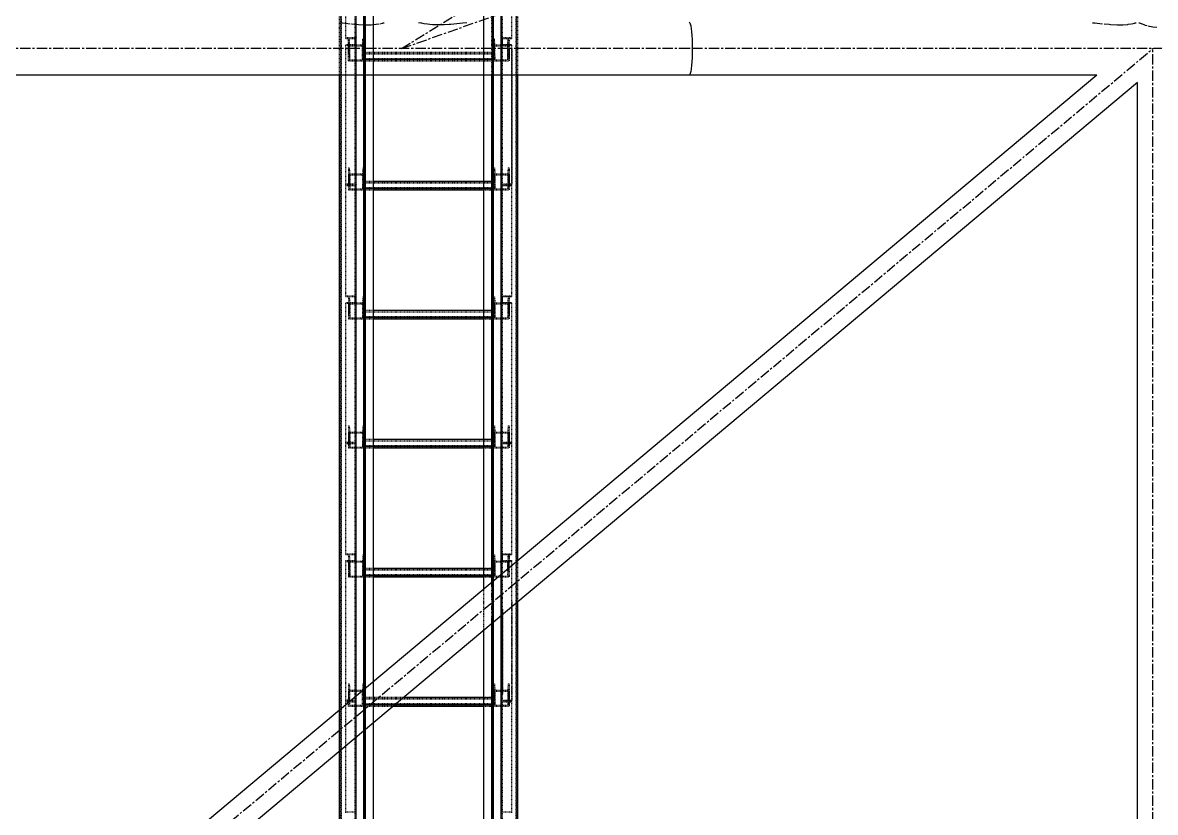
# Model space of a CAD drawing. Header units: millimetres. Extents: x 5143 to 30813, y 232 to 21408.
# Drawn here: x 24302 to 25175, y 15062 to 15670 of the extents above; entities that cross this region are included whole.
import ezdxf

# ---------------------------------------------------------------- set-up
doc = ezdxf.new("R2010")
doc.units = ezdxf.units.MM
doc.header["$LTSCALE"] = 0.25
for name, pattern in [('CENTER', [50.8, 31.75, -6.35, 6.35, -6.35]), ('XKITLINE00', [0]), ('XKITLINE02', [4, 2, -2]), ('XKITLINE03', [6, 3, -1, 1, -1])]:
    doc.linetypes.add(name, pattern=pattern)

msp = doc.modelspace()

# ---------------------------------------------------------------- linework, layer by layer
at = {"color": 8, "linetype": 'CENTER'}
for p, q in [((24593.95, 15650.27), (24884.52, 15830.27)), ((24593.95, 15650.27), (24827.33, 15732.77)), ((23430, 14190.27), (25173.61, 15650.27)), ((24815.89, 15650.27), (23430, 15650.27)), ((26261.35, 15650.27), (24815.89, 15650.27)), ((25173.61, 14190.27), (25173.61, 15650.27))]:
    msp.add_line(p, q, dxfattribs=at)
at = {"color": 1, "linetype": 'XKITLINE03'}
for p, q in [((24559, 14104.66), (24559, 15770.92)), ((24670.99, 14104.66), (24670.99, 15770.92)), ((24559, 15658.73), (24559, 15744.34)), ((24670.98, 15744.34), (24670.98, 15658.73)), ((24565, 15740.27), (24565, 14100.27)), ((24665, 14100.27), (24665, 15740.27)), ((24559, 15545.41), (24559, 15652.95)), ((24565, 15640.9), (24565, 15652.46)), ((24664.97, 15652.46), (24664.97, 15640.9)), ((24670.98, 15652.95), (24670.98, 15545.41)), ((24565, 15642.14), (24664.97, 15642.14)), ((24565, 15541.44), (24565, 15553)), ((24664.97, 15553), (24664.97, 15541.44)), ((24559, 15459.8), (24559, 15545.41)), ((24565, 15542.68), (24664.97, 15542.68)), ((24670.98, 15545.41), (24670.98, 15459.8)), ((24559, 15346.48), (24559, 15454.01)), ((24565, 15441.97), (24565, 15453.53)), ((24664.97, 15453.53), (24664.97, 15441.97)), ((24670.98, 15454.01), (24670.98, 15346.48)), ((24565, 15443.21), (24664.97, 15443.21)), ((24565, 15342.51), (24565, 15354.07)), ((24664.97, 15354.07), (24664.97, 15342.51)), ((24559, 15260.86), (24559, 15346.48)), ((24565, 15343.74), (24664.97, 15343.74)), ((24670.98, 15346.48), (24670.98, 15260.86)), ((24559, 15147.55), (24559, 15255.08)), ((24565, 15243.04), (24565, 15254.6)), ((24664.97, 15254.6), (24664.97, 15243.04)), ((24670.98, 15255.08), (24670.98, 15147.55)), ((24565, 15244.28), (24664.97, 15244.28)), ((24565, 15143.57), (24565, 15155.13)), ((24664.97, 15155.13), (24664.97, 15143.57)), ((24559, 15061.93), (24559, 15147.55)), ((24565, 15144.81), (24664.97, 15144.81)), ((24670.98, 15147.55), (24670.98, 15061.93))]:
    msp.add_line(p, q, dxfattribs=at)
at = {"color": 3, "linetype": 'XKITLINE02'}
for p, q in [((24547.15, 14108.01), (24547.15, 15752.41)), ((24547.68, 14108.55), (24547.68, 15753.25)), ((24564.91, 14108.55), (24564.92, 15753.25)), ((24565.45, 14108.01), (24565.45, 15752.41)), ((24664.54, 14108.01), (24664.54, 15752.41)), ((24665.07, 14108.55), (24665.07, 15753.25)), ((24682.31, 14108.55), (24682.31, 15753.25)), ((24682.84, 14108.01), (24682.84, 15752.41)), ((24551, 15658.09), (24551, 15744.34)), ((24558.2, 15652.37), (24558.2, 15743.71)), ((24559, 15652.37), (24559, 15744.34)), ((24565, 14100.27), (24565, 15742.34)), ((24565.85, 14100.42), (24565.85, 15742.2)), ((24657.5, 14102.25), (24657.5, 15742.25)), ((24664.15, 14100.42), (24664.15, 15742.2)), ((24665, 14100.27), (24665, 15742.34)), ((24683.69, 15629.97), (24683.69, 15718.7)), ((24670.98, 15652.37), (24670.98, 15710.83)), ((24671.78, 15652.37), (24671.78, 15711.33)), ((24678.98, 15658.09), (24678.98, 15715.79)), ((24657.5, 15629.97), (24657.5, 15702.48)), ((24663.69, 14153.32), (24663.69, 15706.31)), ((24546.3, 14167.42), (24546.3, 15692.58)), ((24566.3, 15629.97), (24566.3, 15680.21)), ((24572.5, 14102.34), (24572.5, 15676.38)), ((24572.5, 15629.97), (24572.5, 15676.38)), ((24565, 15669.24), (24565, 14100.27)), ((24565.85, 15668.71), (24565.85, 14100.42)), ((24551, 15658.73), (24559, 15658.73)), ((24551, 15658.09), (24558.2, 15658.09)), ((24553, 15646.38), (24553, 15657.93)), ((24553, 15657.93), (24553.68, 15657.93)), ((24553, 15656.81), (24553, 15652.46)), ((24553.68, 15646.38), (24553.68, 15657.93)), ((24554.06, 15653.16), (24553.68, 15657.93)), ((24558.2, 15545.93), (24558.2, 15658.15)), ((24558.2, 15658.15), (24559, 15658.15)), ((24559, 15545.41), (24559, 15658.15)), ((24563.93, 15653.16), (24564.32, 15657.93)), ((24564.32, 15646.38), (24564.32, 15657.93)), ((24564.32, 15657.93), (24565, 15657.93)), ((24565, 15646.38), (24565, 15657.93)), ((24565, 15656.81), (24565, 15652.46)), ((24664.97, 15650.27), (24664.97, 15657.93)), ((24664.97, 15657.93), (24665.66, 15657.93)), ((24664.97, 15656.81), (24664.97, 15646.38)), ((24666.04, 15653.16), (24665.66, 15657.93)), ((24665.66, 15646.38), (24665.66, 15657.93)), ((24670.98, 15658.73), (24678.98, 15658.73)), ((24670.98, 15545.41), (24670.98, 15658.15)), ((24670.98, 15658.15), (24671.78, 15658.15)), ((24671.78, 15545.93), (24671.78, 15658.15)), ((24671.78, 15658.09), (24678.98, 15658.09)), ((24675.91, 15653.16), (24676.3, 15657.93)), ((24676.3, 15657.93), (24676.98, 15657.93)), ((24676.3, 15646.38), (24676.3, 15657.93)), ((24676.98, 15650.27), (24676.98, 15657.93)), ((24676.98, 15656.81), (24676.98, 15646.38)), ((24551, 15545.41), (24551, 15653.47)), ((24551, 15653.47), (24558.2, 15653.47)), ((24551, 15652.95), (24559, 15652.95)), ((24553, 15640.9), (24553, 15652.46)), ((24553, 15652.46), (24565, 15652.46)), ((24554.06, 15641.6), (24554.06, 15653.16)), ((24554.06, 15653.16), (24563.93, 15653.16)), ((24558.2, 15652.37), (24559, 15652.37)), ((24563.93, 15641.6), (24563.93, 15653.16)), ((24565, 15640.9), (24565, 15652.46)), ((24565, 15640.9), (24565, 15647.61)), ((24565, 15647.61), (24664.97, 15647.61)), ((24565, 15647.54), (24664.97, 15647.54)), ((24664.97, 15640.9), (24664.97, 15647.61)), ((24664.97, 15652.46), (24676.98, 15652.46)), ((24664.97, 15650.27), (24664.97, 15640.9)), ((24666.04, 15653.16), (24675.91, 15653.16)), ((24666.04, 15641.6), (24666.04, 15653.16)), ((24670.98, 15652.95), (24678.98, 15652.95)), ((24670.98, 15652.37), (24671.78, 15652.37)), ((24670.98, 15650.27), (24670.98, 15545.41)), ((24671.78, 15653.47), (24678.98, 15653.47)), ((24675.91, 15641.6), (24675.91, 15653.16)), ((24676.98, 15650.27), (24676.98, 15640.9)), ((24678.98, 15545.41), (24678.98, 15653.47)), ((24678.98, 15650.27), (24678.98, 15545.93)), ((24553, 15646.38), (24553.68, 15646.38)), ((24553, 15646.38), (24553, 15640.9)), ((24553, 15640.9), (24565, 15640.9)), ((24553.68, 15646.38), (24554.06, 15641.6)), ((24554.06, 15641.6), (24563.93, 15641.6)), ((24564.32, 15646.38), (24563.93, 15641.6)), ((24564.32, 15646.38), (24565, 15646.38)), ((24565, 15646.45), (24664.97, 15646.45)), ((24565, 15646.38), (24565, 15640.9)), ((24565, 15646.38), (24664.97, 15646.38)), ((24565, 15642.73), (24664.97, 15642.73)), ((24565, 15642.14), (24664.97, 15642.14)), ((24565, 15641.71), (24664.97, 15641.71)), ((24565, 15640.9), (24664.97, 15640.9)), ((24664.97, 15646.38), (24664.97, 15640.9)), ((24664.97, 15646.38), (24665.66, 15646.38)), ((24664.97, 15640.9), (24676.98, 15640.9)), ((24665.66, 15646.38), (24666.04, 15641.6)), ((24666.04, 15641.6), (24675.91, 15641.6)), ((24676.3, 15646.38), (24675.91, 15641.6)), ((24676.3, 15646.38), (24676.98, 15646.38)), ((24676.98, 15646.38), (24676.98, 15640.9)), ((24553, 15558.47), (24553, 15546.91)), ((24553, 15558.47), (24553.68, 15558.47)), ((24553, 15558.47), (24553, 15553)), ((24553, 15553), (24553, 15541.44)), ((24553, 15553), (24565, 15553)), ((24553.68, 15558.47), (24553.68, 15546.91)), ((24553.68, 15558.47), (24554.06, 15553.69)), ((24554.06, 15553.69), (24554.06, 15542.13)), ((24554.06, 15553.69), (24563.93, 15553.69)), ((24558.2, 15550.62), (24559, 15550.62)), ((24564.32, 15558.47), (24563.93, 15553.69)), ((24563.93, 15553.69), (24563.93, 15542.13)), ((24564.32, 15558.47), (24564.32, 15546.91)), ((24564.32, 15558.47), (24565, 15558.47)), ((24565, 15558.47), (24565, 15546.91)), ((24565, 15558.47), (24565, 15553)), ((24565, 15553), (24565, 15541.44)), ((24664.97, 15558.47), (24664.97, 15553)), ((24664.97, 15558.47), (24665.66, 15558.47)), ((24664.97, 15558.47), (24664.97, 15546.91)), ((24664.97, 15553), (24676.98, 15553)), ((24664.97, 15553), (24664.97, 15541.44)), ((24665.66, 15558.47), (24666.04, 15553.69)), ((24665.66, 15558.47), (24665.66, 15546.91)), ((24666.04, 15553.69), (24675.91, 15553.69)), ((24666.04, 15553.69), (24666.04, 15542.13)), ((24670.98, 15550.62), (24671.78, 15550.62)), ((24676.3, 15558.47), (24675.91, 15553.69)), ((24675.91, 15553.69), (24675.91, 15542.13)), ((24676.3, 15558.47), (24676.98, 15558.47)), ((24676.3, 15558.47), (24676.3, 15546.91)), ((24676.98, 15558.47), (24676.98, 15553)), ((24676.98, 15558.47), (24676.98, 15546.91)), ((24676.98, 15553), (24676.98, 15541.44)), ((24551, 15545.93), (24558.2, 15545.93)), ((24551, 15545.41), (24559, 15545.41)), ((24551, 15459.16), (24551, 15545.41)), ((24551, 15545.41), (24559, 15545.41)), ((24551, 15544.78), (24558.2, 15544.78)), ((24553, 15546.91), (24553.68, 15546.91)), ((24553, 15546.91), (24553, 15541.44)), ((24553.68, 15546.91), (24554.06, 15542.13)), ((24554.06, 15542.13), (24563.93, 15542.13)), ((24558.2, 15453.44), (24558.2, 15544.78)), ((24559, 15453.44), (24559, 15545.41)), ((24564.32, 15546.91), (24563.93, 15542.13)), ((24564.32, 15546.91), (24565, 15546.91)), ((24565, 15541.44), (24565, 15548.15)), ((24565, 15548.15), (24572.5, 15548.15)), ((24565, 15548.08), (24664.97, 15548.08)), ((24565, 15546.98), (24664.97, 15546.98)), ((24565, 15546.91), (24565, 15541.44)), ((24565, 15546.91), (24664.97, 15546.91)), ((24565, 15543.26), (24664.97, 15543.26)), ((24565, 15542.68), (24572.5, 15542.68)), ((24565, 15542.24), (24664.97, 15542.24)), ((24657.5, 15548.15), (24664.97, 15548.15)), ((24657.5, 15542.68), (24664.97, 15542.68)), ((24664.97, 15541.44), (24664.97, 15548.15)), ((24664.97, 15546.91), (24664.97, 15541.44)), ((24664.97, 15546.91), (24665.66, 15546.91)), ((24665.66, 15546.91), (24666.04, 15542.13)), ((24666.04, 15542.13), (24675.91, 15542.13)), ((24670.98, 15453.44), (24670.98, 15545.41)), ((24670.98, 15545.41), (24678.98, 15545.41)), ((24670.98, 15545.41), (24678.98, 15545.41)), ((24671.78, 15545.93), (24678.98, 15545.93)), ((24671.78, 15453.44), (24671.78, 15544.78)), ((24671.78, 15544.78), (24678.98, 15544.78)), ((24676.3, 15546.91), (24675.91, 15542.13)), ((24676.3, 15546.91), (24676.98, 15546.91)), ((24676.98, 15546.91), (24676.98, 15541.44)), ((24678.98, 15459.16), (24678.98, 15545.41)), ((24553, 15541.44), (24565, 15541.44)), ((24558.2, 15539.05), (24559, 15539.05)), ((24565, 15541.44), (24572.5, 15541.44)), ((24657.5, 15541.44), (24664.97, 15541.44)), ((24664.97, 15541.44), (24676.98, 15541.44)), ((24670.98, 15539.05), (24671.78, 15539.05)), ((24551, 15459.8), (24559, 15459.8)), ((24551, 15459.16), (24558.2, 15459.16)), ((24551, 15346.48), (24551, 15454.54)), ((24551, 15454.54), (24558.2, 15454.54)), ((24553, 15459), (24553, 15447.44)), ((24553, 15459), (24553.68, 15459)), ((24553, 15459), (24553, 15453.53)), ((24553.68, 15459), (24553.68, 15447.44)), ((24553.68, 15459), (24554.06, 15454.23)), ((24558.2, 15347), (24558.2, 15459.22)), ((24558.2, 15459.22), (24559, 15459.22)), ((24559, 15346.48), (24559, 15459.22)), ((24564.32, 15459), (24563.93, 15454.23)), ((24564.32, 15459), (24564.32, 15447.44)), ((24564.32, 15459), (24565, 15459)), ((24565, 15459), (24565, 15447.44)), ((24565, 15459), (24565, 15453.53)), ((24664.97, 15459), (24664.97, 15453.53)), ((24664.97, 15459), (24665.66, 15459)), ((24664.97, 15459), (24664.97, 15447.44)), ((24665.66, 15459), (24666.04, 15454.23)), ((24665.66, 15459), (24665.66, 15447.44)), ((24670.98, 15459.8), (24678.98, 15459.8)), ((24670.98, 15346.48), (24670.98, 15459.22)), ((24670.98, 15459.22), (24671.78, 15459.22)), ((24671.78, 15347), (24671.78, 15459.22)), ((24671.78, 15459.16), (24678.98, 15459.16)), ((24671.78, 15454.54), (24678.98, 15454.54)), ((24676.3, 15459), (24675.91, 15454.23)), ((24676.3, 15459), (24676.98, 15459)), ((24676.3, 15459), (24676.3, 15447.44)), ((24676.98, 15459), (24676.98, 15453.53)), ((24676.98, 15459), (24676.98, 15447.44)), ((24678.98, 15346.48), (24678.98, 15454.54)), ((24551, 15454.01), (24559, 15454.01)), ((24553, 15453.53), (24553, 15441.97)), ((24553, 15453.53), (24565, 15453.53)), ((24553, 15447.44), (24553.68, 15447.44)), ((24553, 15447.44), (24553, 15441.97)), ((24553.68, 15447.44), (24554.06, 15442.67)), ((24554.06, 15454.23), (24554.06, 15442.67)), ((24554.06, 15454.23), (24563.93, 15454.23)), ((24558.2, 15453.44), (24559, 15453.44)), ((24563.93, 15454.23), (24563.93, 15442.67)), ((24564.32, 15447.44), (24563.93, 15442.67)), ((24564.32, 15447.44), (24565, 15447.44)), ((24565, 15453.53), (24565, 15441.97)), ((24565, 15441.97), (24565, 15448.68)), ((24565, 15448.68), (24572.5, 15448.68)), ((24565, 15448.61), (24664.97, 15448.61)), ((24565, 15447.51), (24664.97, 15447.51)), ((24565, 15447.44), (24565, 15441.97)), ((24565, 15447.44), (24664.97, 15447.44)), ((24657.5, 15448.68), (24664.97, 15448.68)), ((24664.97, 15441.97), (24664.97, 15448.68)), ((24664.97, 15453.53), (24676.98, 15453.53)), ((24664.97, 15453.53), (24664.97, 15441.97)), ((24664.97, 15447.44), (24664.97, 15441.97)), ((24664.97, 15447.44), (24665.66, 15447.44)), ((24665.66, 15447.44), (24666.04, 15442.67)), ((24666.04, 15454.23), (24675.91, 15454.23)), ((24666.04, 15454.23), (24666.04, 15442.67)), ((24670.98, 15454.01), (24678.98, 15454.01)), ((24670.98, 15453.44), (24671.78, 15453.44)), ((24675.91, 15454.23), (24675.91, 15442.67)), ((24676.3, 15447.44), (24675.91, 15442.67)), ((24676.3, 15447.44), (24676.98, 15447.44)), ((24676.98, 15453.53), (24676.98, 15441.97)), ((24676.98, 15447.44), (24676.98, 15441.97)), ((24553, 15441.97), (24565, 15441.97)), ((24554.06, 15442.67), (24563.93, 15442.67)), ((24565, 15443.8), (24664.97, 15443.8)), ((24565, 15443.21), (24572.5, 15443.21)), ((24565, 15442.78), (24664.97, 15442.78)), ((24565, 15441.97), (24572.5, 15441.97)), ((24657.5, 15443.21), (24664.97, 15443.21)), ((24657.5, 15441.97), (24664.97, 15441.97)), ((24664.97, 15441.97), (24676.98, 15441.97)), ((24666.04, 15442.67), (24675.91, 15442.67)), ((24553, 15359.54), (24553, 15347.98)), ((24553, 15359.54), (24553.68, 15359.54)), ((24553, 15359.54), (24553, 15354.07)), ((24553.68, 15359.54), (24553.68, 15347.98)), ((24553.68, 15359.54), (24554.06, 15354.76)), ((24564.32, 15359.54), (24563.93, 15354.76)), ((24564.32, 15359.54), (24564.32, 15347.98)), ((24564.32, 15359.54), (24565, 15359.54)), ((24565, 15359.54), (24565, 15347.98)), ((24565, 15359.54), (24565, 15354.07)), ((24664.97, 15359.54), (24664.97, 15354.07)), ((24664.97, 15359.54), (24665.66, 15359.54)), ((24664.97, 15359.54), (24664.97, 15347.98)), ((24665.66, 15359.54), (24666.04, 15354.76)), ((24665.66, 15359.54), (24665.66, 15347.98)), ((24676.3, 15359.54), (24675.91, 15354.76)), ((24676.3, 15359.54), (24676.98, 15359.54)), ((24676.3, 15359.54), (24676.3, 15347.98)), ((24676.98, 15359.54), (24676.98, 15354.07)), ((24676.98, 15359.54), (24676.98, 15347.98)), ((24553, 15354.07), (24553, 15342.51)), ((24553, 15354.07), (24565, 15354.07)), ((24554.06, 15354.76), (24554.06, 15343.2)), ((24554.06, 15354.76), (24563.93, 15354.76)), ((24558.2, 15351.69), (24559, 15351.69)), ((24563.93, 15354.76), (24563.93, 15343.2)), ((24565, 15354.07), (24565, 15342.51)), ((24664.97, 15354.07), (24676.98, 15354.07)), ((24664.97, 15354.07), (24664.97, 15342.51)), ((24666.04, 15354.76), (24675.91, 15354.76)), ((24666.04, 15354.76), (24666.04, 15343.2)), ((24670.98, 15351.69), (24671.78, 15351.69)), ((24675.91, 15354.76), (24675.91, 15343.2)), ((24676.98, 15354.07), (24676.98, 15342.51)), ((24551, 15347), (24558.2, 15347)), ((24551, 15346.48), (24559, 15346.48)), ((24551, 15260.23), (24551, 15346.48)), ((24551, 15346.48), (24559, 15346.48)), ((24551, 15345.84), (24558.2, 15345.84)), ((24553, 15347.98), (24553.68, 15347.98)), ((24553, 15347.98), (24553, 15342.51)), ((24553, 15342.51), (24565, 15342.51)), ((24553.68, 15347.98), (24554.06, 15343.2)), ((24554.06, 15343.2), (24563.93, 15343.2)), ((24558.2, 15254.5), (24558.2, 15345.84)), ((24559, 15254.5), (24559, 15346.48)), ((24564.32, 15347.98), (24563.93, 15343.2)), ((24564.32, 15347.98), (24565, 15347.98)), ((24565, 15342.51), (24565, 15349.22)), ((24565, 15349.22), (24572.5, 15349.22)), ((24565, 15349.15), (24664.97, 15349.15)), ((24565, 15348.05), (24664.97, 15348.05)), ((24565, 15347.98), (24565, 15342.51)), ((24565, 15347.98), (24664.97, 15347.98)), ((24565, 15344.33), (24664.97, 15344.33)), ((24565, 15343.74), (24572.5, 15343.74)), ((24565, 15343.31), (24664.97, 15343.31)), ((24565, 15342.51), (24572.5, 15342.51)), ((24657.5, 15349.22), (24664.97, 15349.22)), ((24657.5, 15343.74), (24664.97, 15343.74)), ((24657.5, 15342.51), (24664.97, 15342.51)), ((24664.97, 15342.51), (24664.97, 15349.22)), ((24664.97, 15347.98), (24664.97, 15342.51)), ((24664.97, 15347.98), (24665.66, 15347.98)), ((24664.97, 15342.51), (24676.98, 15342.51)), ((24665.66, 15347.98), (24666.04, 15343.2)), ((24666.04, 15343.2), (24675.91, 15343.2)), ((24670.98, 15346.48), (24678.98, 15346.48)), ((24670.98, 15254.5), (24670.98, 15346.48)), ((24670.98, 15346.48), (24678.98, 15346.48)), ((24671.78, 15347), (24678.98, 15347)), ((24671.78, 15254.5), (24671.78, 15345.84)), ((24671.78, 15345.84), (24678.98, 15345.84)), ((24676.3, 15347.98), (24675.91, 15343.2)), ((24676.3, 15347.98), (24676.98, 15347.98)), ((24676.98, 15347.98), (24676.98, 15342.51)), ((24678.98, 15260.23), (24678.98, 15346.48)), ((24558.2, 15340.12), (24559, 15340.12)), ((24670.98, 15340.12), (24671.78, 15340.12)), ((24551, 15260.86), (24559, 15260.86)), ((24551, 15260.23), (24558.2, 15260.23)), ((24551, 15147.55), (24551, 15255.6)), ((24551, 15255.6), (24558.2, 15255.6)), ((24551, 15255.08), (24559, 15255.08)), ((24553, 15260.07), (24553, 15248.51)), ((24553, 15260.07), (24553.68, 15260.07)), ((24553, 15260.07), (24553, 15254.6)), ((24553, 15254.6), (24553, 15243.04)), ((24553, 15254.6), (24565, 15254.6)), ((24553.68, 15260.07), (24553.68, 15248.51)), ((24553.68, 15260.07), (24554.06, 15255.3)), ((24554.06, 15255.3), (24554.06, 15243.74)), ((24554.06, 15255.3), (24563.93, 15255.3)), ((24558.2, 15148.07), (24558.2, 15260.29)), ((24558.2, 15260.29), (24559, 15260.29)), ((24558.2, 15254.5), (24559, 15254.5)), ((24559, 15147.55), (24559, 15260.29)), ((24564.32, 15260.07), (24563.93, 15255.3)), ((24563.93, 15255.3), (24563.93, 15243.74)), ((24564.32, 15260.07), (24564.32, 15248.51)), ((24564.32, 15260.07), (24565, 15260.07)), ((24565, 15260.07), (24565, 15248.51)), ((24565, 15260.07), (24565, 15254.6)), ((24565, 15254.6), (24565, 15243.04)), ((24664.97, 15260.07), (24664.97, 15254.6)), ((24664.97, 15260.07), (24665.66, 15260.07)), ((24664.97, 15260.07), (24664.97, 15248.51)), ((24664.97, 15254.6), (24676.98, 15254.6)), ((24664.97, 15254.6), (24664.97, 15243.04)), ((24665.66, 15260.07), (24666.04, 15255.3)), ((24665.66, 15260.07), (24665.66, 15248.51)), ((24666.04, 15255.3), (24675.91, 15255.3)), ((24666.04, 15255.3), (24666.04, 15243.74)), ((24670.98, 15260.86), (24678.98, 15260.86)), ((24670.98, 15217.53), (24670.98, 15260.29)), ((24670.98, 15260.29), (24671.78, 15260.29)), ((24670.98, 15255.08), (24678.98, 15255.08)), ((24670.98, 15254.5), (24671.78, 15254.5)), ((24671.78, 15148.07), (24671.78, 15260.29)), ((24671.78, 15260.23), (24678.98, 15260.23)), ((24671.78, 15255.6), (24678.98, 15255.6)), ((24676.3, 15260.07), (24675.91, 15255.3)), ((24675.91, 15243.74), (24675.91, 15255.3)), ((24676.3, 15260.07), (24676.98, 15260.07)), ((24676.3, 15248.51), (24676.3, 15260.07)), ((24676.98, 15260.07), (24676.98, 15254.6)), ((24676.98, 15247.39), (24676.98, 15260.07)), ((24676.98, 15243.04), (24676.98, 15254.6)), ((24678.98, 15147.55), (24678.98, 15255.6)), ((24683.69, 15224.16), (24683.69, 15255.93)), ((24553, 15248.51), (24553.68, 15248.51)), ((24553, 15248.51), (24553, 15243.04)), ((24553.68, 15248.51), (24554.06, 15243.74)), ((24564.32, 15248.51), (24563.93, 15243.74)), ((24564.32, 15248.51), (24565, 15248.51)), ((24565, 15243.04), (24565, 15249.75)), ((24565, 15249.75), (24572.5, 15249.75)), ((24565, 15249.68), (24664.97, 15249.68)), ((24565, 15248.58), (24664.97, 15248.58)), ((24565, 15248.51), (24565, 15243.04)), ((24565, 15248.51), (24664.97, 15248.51)), ((24565, 15244.87), (24664.97, 15244.87)), ((24657.5, 15249.75), (24664.97, 15249.75)), ((24664.97, 15243.04), (24664.97, 15249.75)), ((24664.97, 15248.51), (24664.97, 15243.04)), ((24664.97, 15248.51), (24665.66, 15248.51)), ((24665.66, 15248.51), (24666.04, 15243.74)), ((24675.91, 15243.74), (24676.3, 15248.51)), ((24676.3, 15248.51), (24676.98, 15248.51)), ((24676.98, 15247.39), (24676.98, 15243.04)), ((24553, 15243.04), (24565, 15243.04)), ((24554.06, 15243.74), (24563.93, 15243.74)), ((24565, 15244.28), (24572.5, 15244.28)), ((24565, 15243.85), (24664.97, 15243.85)), ((24565, 15243.04), (24572.5, 15243.04)), ((24657.5, 15244.28), (24664.97, 15244.28)), ((24657.5, 15243.04), (24664.97, 15243.04)), ((24663.69, 15207.41), (24663.69, 15239.19)), ((24664.97, 15243.04), (24676.98, 15243.04)), ((24666.04, 15243.74), (24675.91, 15243.74)), ((24657.5, 15202.22), (24657.5, 15234)), ((24678.98, 15224.23), (24678.98, 15148.07)), ((24670.98, 15147.55), (24670.98, 15217.53)), ((24671.78, 15218.2), (24671.78, 15152.75)), ((24553, 15160.6), (24553, 15149.04)), ((24553, 15160.6), (24553.68, 15160.6)), ((24553, 15160.6), (24553, 15155.13)), ((24553.68, 15160.6), (24553.68, 15149.04)), ((24553.68, 15160.6), (24554.06, 15155.83)), ((24564.32, 15160.6), (24563.93, 15155.83)), ((24564.32, 15149.04), (24564.32, 15160.6)), ((24564.32, 15160.6), (24565, 15160.6)), ((24565, 15149.04), (24565, 15160.6)), ((24565, 15160.6), (24565, 15156.34)), ((24566.3, 15125.86), (24566.3, 15157.64)), ((24572.5, 15131.05), (24572.5, 15162.83)), ((24664.97, 15160.6), (24664.97, 15155.13)), ((24664.97, 15160.6), (24665.66, 15160.6)), ((24664.97, 15160.6), (24664.97, 15149.04)), ((24665.66, 15160.6), (24666.04, 15155.83)), ((24665.66, 15160.6), (24665.66, 15149.04)), ((24676.3, 15160.6), (24675.91, 15155.83)), ((24676.3, 15160.6), (24676.98, 15160.6)), ((24676.3, 15160.6), (24676.3, 15149.04)), ((24676.98, 15160.6), (24676.98, 15155.13)), ((24676.98, 15160.6), (24676.98, 15149.04)), ((24553, 15155.13), (24553, 15145.3)), ((24553, 15155.13), (24565, 15155.13)), ((24553, 15149.04), (24553.68, 15149.04)), ((24553, 15143.57), (24553, 15149.04)), ((24554.06, 15144.27), (24553.68, 15149.04)), ((24554.06, 15144.27), (24554.06, 15155.83)), ((24554.06, 15155.83), (24563.93, 15155.83)), ((24558.2, 15152.75), (24559, 15152.75)), ((24563.93, 15144.27), (24563.93, 15155.83)), ((24563.93, 15144.27), (24564.32, 15149.04)), ((24564.32, 15149.04), (24565, 15149.04)), ((24565, 15143.57), (24565, 15156.34)), ((24565, 15143.57), (24565, 15150.28)), ((24565, 15150.28), (24595.46, 15150.28)), ((24565, 15150.21), (24664.97, 15150.21)), ((24565, 15149.11), (24664.97, 15149.11)), ((24565, 15149.04), (24664.97, 15149.04)), ((24565, 15143.57), (24565, 15149.04)), ((24657.5, 15150.28), (24664.97, 15150.28)), ((24664.97, 15155.13), (24676.98, 15155.13)), ((24664.97, 15155.13), (24664.97, 15143.57)), ((24664.97, 15143.57), (24664.97, 15150.28)), ((24664.97, 15149.04), (24664.97, 15143.57)), ((24664.97, 15149.04), (24665.66, 15149.04)), ((24665.66, 15149.04), (24666.04, 15144.27)), ((24666.04, 15155.83), (24675.91, 15155.83)), ((24666.04, 15155.83), (24666.04, 15144.27)), ((24670.98, 15152.75), (24671.78, 15152.75)), ((24675.91, 15155.83), (24675.91, 15144.27)), ((24676.3, 15149.04), (24675.91, 15144.27)), ((24676.3, 15149.04), (24676.98, 15149.04)), ((24676.98, 15155.13), (24676.98, 15143.57)), ((24676.98, 15149.04), (24676.98, 15143.57)), ((24546.3, 15109.11), (24546.3, 15140.89)), ((24551, 15148.07), (24558.2, 15148.07)), ((24551, 15061.3), (24551, 15147.55)), ((24551, 15147.55), (24559, 15147.55)), ((24551, 15147.55), (24559, 15147.55)), ((24551, 15146.91), (24558.2, 15146.91)), ((24553, 15143.57), (24565, 15143.57)), ((24554.06, 15144.27), (24563.93, 15144.27)), ((24558.2, 15055.57), (24558.2, 15146.91)), ((24558.2, 15141.19), (24559, 15141.19)), ((24559, 15055.57), (24559, 15147.55)), ((24565, 15145.4), (24664.97, 15145.4)), ((24565, 15144.81), (24588.93, 15144.81)), ((24565, 15144.38), (24664.97, 15144.38)), ((24565, 15143.57), (24587.45, 15143.57)), ((24657.5, 15144.81), (24664.97, 15144.81)), ((24657.5, 15143.57), (24664.97, 15143.57)), ((24664.97, 15143.57), (24676.98, 15143.57)), ((24666.04, 15144.27), (24675.91, 15144.27)), ((24670.98, 15055.57), (24670.98, 15147.55)), ((24670.98, 15147.55), (24678.98, 15147.55)), ((24670.98, 15147.55), (24678.98, 15147.55)), ((24670.98, 15141.19), (24671.78, 15141.19)), ((24671.78, 15148.07), (24678.98, 15148.07)), ((24671.78, 15055.57), (24671.78, 15146.91)), ((24671.78, 15146.91), (24678.98, 15146.91)), ((24678.98, 15061.3), (24678.98, 15147.55)), ((24551, 15061.93), (24559, 15061.93)), ((24670.98, 15061.93), (24678.98, 15061.93))]:
    msp.add_line(p, q, dxfattribs=at)
at = {"color": 8, "linetype": 'XKITLINE00'}
for p, q in [((24546.51, 15670.25), (24548.4, 15670.12)), ((24548.4, 15670.12), (24550.8, 15669.79)), ((24550.8, 15669.79), (24554.52, 15669.42)), ((24555.56, 15669.31), (24555.74, 15669.29)), ((24555.74, 15669.29), (24559.53, 15669.04)), ((24559.53, 15669.04), (24560.89, 15668.9)), ((24560.89, 15668.9), (24565.99, 15668.62)), ((24565.99, 15668.62), (24570.51, 15668.66)), ((24570.51, 15668.66), (24574.21, 15669)), ((24574.21, 15669), (24574.35, 15669.04)), ((24574.35, 15669.04), (24576.6, 15669.31)), ((24577.3, 15669.4), (24579.46, 15669.93)), ((24579.46, 15669.93), (24579.78, 15670.12)), ((24579.78, 15670.12), (24580.53, 15670.24)), ((24607.17, 15670.49), (24608.9, 15670.24)), ((24608.9, 15670.24), (24609.37, 15670.2)), ((24609.37, 15670.2), (24611.1, 15669.73)), ((24611.1, 15669.73), (24614.14, 15669.3)), ((24614.14, 15669.3), (24615.96, 15669.17)), ((24615.96, 15669.17), (24617.79, 15668.93)), ((24617.79, 15668.93), (24622.07, 15668.75)), ((24622.07, 15668.75), (24626.92, 15668.87)), ((24626.92, 15668.87), (24630.64, 15669.17)), ((24630.64, 15669.17), (24632.02, 15669.24)), ((24632.02, 15669.24), (24636.8, 15669.64)), ((24636.8, 15669.64), (24641.23, 15670.19)), ((24641.23, 15670.19), (24641.3, 15670.2)), ((24641.3, 15670.2), (24644.43, 15670.44)), ((24815.89, 15670.57), (24816.29, 15670.27)), ((24815.89, 15670.57), (24816.29, 15670.27)), ((24816.29, 15670.27), (24816.69, 15669.35)), ((24816.29, 15670.27), (24816.69, 15669.35)), ((24816.69, 15669.35), (24817.06, 15667.86)), ((24817.06, 15667.86), (24817.39, 15665.83)), ((24817.39, 15665.83), (24817.68, 15663.32)), ((25126.89, 15670.24), (25128.73, 15670.11)), ((25128.73, 15670.11), (25130.64, 15669.84)), ((25130.64, 15669.84), (25134.66, 15669.42)), ((25135.88, 15669.3), (25139.85, 15669.02)), ((25139.85, 15669.02), (25140.71, 15668.93)), ((25140.71, 15668.93), (25145.85, 15668.62)), ((25145.85, 15668.62), (25150.4, 15668.62)), ((25150.4, 15668.62), (25154.13, 15668.93)), ((25154.13, 15668.93), (25154.52, 15669.02)), ((25154.52, 15669.02), (25156.96, 15669.3)), ((25157.58, 15669.42), (25159.37, 15669.85)), ((25159.37, 15669.85), (25159.81, 15670.11)), ((25159.81, 15670.11), (25160.59, 15670.24)), ((25162.57, 15670.23), (25162.94, 15670.14)), ((25162.94, 15670.14), (25163.2, 15670.09)), ((25163.2, 15670.09), (25164.89, 15669.43)), ((25165.3, 15669.29), (25166.42, 15668.99)), ((25166.42, 15668.99), (25167.69, 15668.42)), ((25167.69, 15668.42), (25169.18, 15667.98)), ((25169.89, 15667.78), (25170.57, 15667.58)), ((25170.57, 15667.58), (25172.2, 15667.32)), ((25172.2, 15667.32), (25173.61, 15666.98)), ((25173.61, 15666.98), (25176.65, 15666.84)), ((24817.68, 15663.32), (24817.91, 15660.42)), ((24817.91, 15660.42), (24818.09, 15657.22)), ((24818.09, 15657.22), (24818.19, 15653.8)), ((24818.19, 15646.75), (24818.09, 15643.33)), ((24818.19, 15653.8), (24818.23, 15650.27)), ((24818.23, 15650.27), (24818.19, 15646.75)), ((24817.91, 15640.12), (24817.68, 15637.23)), ((24818.09, 15643.33), (24817.91, 15640.12)), ((23506.2, 14269.97), (25130.41, 15629.99)), ((23551.38, 15629.97), (24815.89, 15629.97)), ((24815.89, 15629.97), (24816.29, 15630.28)), ((24815.89, 15629.97), (24816.29, 15630.28)), ((24815.89, 15629.97), (25130.37, 15629.97)), ((24816.69, 15631.2), (24816.29, 15630.28)), ((24816.69, 15631.2), (24816.29, 15630.28)), ((24817.06, 15632.69), (24816.69, 15631.2)), ((24817.39, 15634.72), (24817.06, 15632.69)), ((24817.68, 15637.23), (24817.39, 15634.72)), ((23506.2, 14238.19), (25161.76, 15624.47)), ((25161.43, 15624.19), (25161.43, 14216.36))]:
    msp.add_line(p, q, dxfattribs=at)
at = {"color": 7, "linetype": 'XKITLINE00'}
for p, q in [((24546.3, 15140.89), (24546.3, 15629.97)), ((24566.3, 15157.64), (24566.3, 15629.97)), ((24572.5, 15162.83), (24572.5, 15629.97)), ((24657.5, 15234), (24657.5, 15629.97)), ((24663.69, 15239.19), (24663.69, 15629.97)), ((24683.69, 15255.93), (24683.69, 15629.97)), ((24572.5, 15548.15), (24657.5, 15548.15)), ((24572.5, 15542.68), (24657.5, 15542.68)), ((24572.5, 15541.44), (24657.5, 15541.44)), ((24572.5, 15448.68), (24657.5, 15448.68)), ((24572.5, 15443.21), (24657.5, 15443.21)), ((24572.5, 15441.97), (24657.5, 15441.97)), ((24572.5, 15349.22), (24657.5, 15349.22)), ((24572.5, 15343.74), (24657.5, 15343.74)), ((24572.5, 15342.51), (24657.5, 15342.51)), ((24572.5, 15249.75), (24657.5, 15249.75)), ((24572.5, 15244.28), (24657.5, 15244.28)), ((24572.5, 15243.04), (24657.5, 15243.04)), ((24683.69, 14616.39), (24683.69, 15224.16)), ((24657.5, 14638.33), (24657.5, 15202.22)), ((24663.69, 14633.14), (24663.69, 15207.41)), ((24595.46, 15150.28), (24657.5, 15150.28)), ((24587.45, 15143.57), (24657.5, 15143.57)), ((24588.93, 15144.81), (24657.5, 15144.81)), ((24566.3, 14714.69), (24566.3, 15125.86)), ((24572.5, 14709.5), (24572.5, 15131.05)), ((24546.3, 14731.44), (24546.3, 15109.11))]:
    msp.add_line(p, q, dxfattribs=at)
at = {"color": 1, "linetype": 'XKITLINE00'}
for centre in [(24559, 15658.73), (24670.98, 15658.73), (24559, 15652.95), (24565, 15652.46), (24664.97, 15652.46), (24670.98, 15652.95), (24565, 15642.14), (24565, 15640.9), (24664.97, 15642.14), (24664.97, 15640.9), (24565, 15553), (24664.97, 15553), (24559, 15545.41), (24559, 15545.41), (24565, 15542.68), (24664.97, 15542.68), (24670.98, 15545.41), (24670.98, 15545.41), (24565, 15541.44), (24664.97, 15541.44), (24559, 15459.8), (24670.98, 15459.8), (24559, 15454.01), (24565, 15453.53), (24664.97, 15453.53), (24670.98, 15454.01), (24565, 15443.21), (24565, 15441.97), (24664.97, 15443.21), (24664.97, 15441.97), (24565, 15354.07), (24664.97, 15354.07), (24559, 15346.48), (24559, 15346.48), (24565, 15343.74), (24565, 15342.51), (24664.97, 15343.74), (24664.97, 15342.51), (24670.98, 15346.48), (24670.98, 15346.48), (24559, 15260.86), (24559, 15255.08), (24565, 15254.6), (24664.97, 15254.6), (24670.98, 15260.86), (24670.98, 15255.08), (24565, 15244.28), (24565, 15243.04), (24664.97, 15244.28), (24664.97, 15243.04), (24565, 15155.13), (24664.97, 15155.13), (24559, 15147.55), (24559, 15147.55), (24565, 15144.81), (24565, 15143.57), (24664.97, 15144.81), (24664.97, 15143.57), (24670.98, 15147.55), (24670.98, 15147.55), (24559, 15061.93), (24670.98, 15061.93)]:
    msp.add_circle(centre, 0.05, dxfattribs=at)
at = {"color": 8, "linetype": 'XKITLINE00'}
for centre in [(24593.95, 15650.27), (24593.95, 15650.27), (24815.89, 15650.27), (24815.89, 15650.27), (25173.61, 15650.27), (25173.61, 15650.27)]:
    msp.add_circle(centre, 0.05, dxfattribs=at)

doc.saveas('drawing.dxf')
